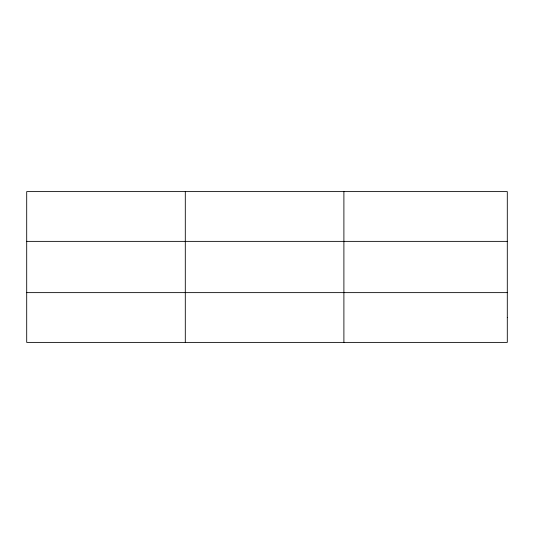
<?xml version="1.0" encoding="UTF-8"?>
<svg xmlns="http://www.w3.org/2000/svg" width="534" height="534" viewBox="0 0 534 534"><rect width="100%" height="100%" fill="white"/><g stroke="black" fill="none" stroke-linecap="round" stroke-linejoin="round"><path stroke-width="0.8" d="M185.298 191.606L185.298 342.394M343.896 191.606L343.896 342.394M26.7 241.368L507.3 241.368M26.7 292.632L507.3 292.632M507.3 317.516L507.3 342.394L26.7 342.394L26.7 191.606L507.3 191.606L507.3 317.516"/></g></svg>
